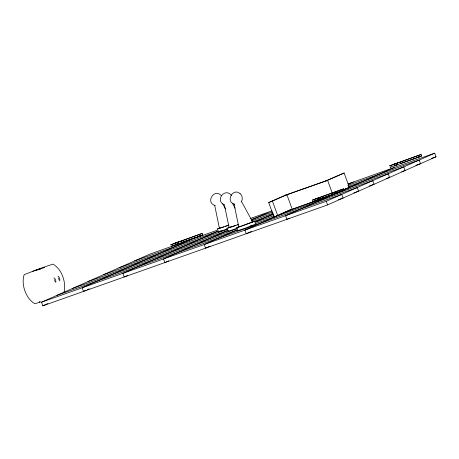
<?xml version="1.0" encoding="UTF-8"?>
<svg xmlns="http://www.w3.org/2000/svg" width="459" height="459" viewBox="0 0 459 459"><rect width="100%" height="100%" fill="white"/><g stroke="black" fill="none" stroke-linecap="round" stroke-linejoin="round"><path stroke-width="0.69" d="M63.939 292.544C66.486 282.761 61.994 269.158 52.934 264.114L40.088 268.452L24.172 274.66C20.873 284.282 25.87 298.809 34.895 303.743L40.725 301.89M37.592 269.903L37.77 269.508L32.572 271.412M39.675 301.683L39.491 302.079L39.973 301.867M241.176 201.88C243.058 199.384 242.455 195.568 240.068 193.612M41.218 268.475L36.02 270.385L36.393 270.558M44.661 267.448L39.463 269.353L39.858 269.536M214.669 205.248L219.408 228.312L219.827 228.106M218.719 231.778L218.163 232.053L227.664 228.88M228.41 231.107L227.853 231.382L237.355 228.209M234.05 203.911L238.789 226.976L239.214 226.769M241.377 201.254L252.651 221.949L236.483 227.813L239.3 226.614M238.101 230.441L237.544 230.711L245.835 227.985L255.95 223.969M313.055 201.49L312.705 201.662L344.147 190.301L343.619 188.85L340.228 190.055L335.546 191.828L336.08 193.279L344.147 190.301M348.025 183.898L434.725 153.174L436.05 156.8L327.583 204.915L42.819 305.826L41.488 302.2L149.955 254.085L217.979 229.982M342.437 190.605C320.124 200.669 296.175 206.619 274.012 217.084L268.704 202.58L285.234 195.247L327.594 180.33L344.124 172.997L349.431 187.501L343.711 190.037M268.704 202.58L286.909 194.742L327.594 180.33L332.901 194.834L331.214 195.339L332.901 194.834M202.189 233.436L170.748 244.796L202.189 233.436L202.723 234.888L200.141 236.035L171.282 246.248L172.349 245.777M192.55 238.491L182.82 242.054M190.634 239.667L82.172 287.782L83.498 291.408L86.08 290.266M42.819 305.826L47.983 303.537M218.404 230.98L122.851 273.369L124.177 276.995L127.407 275.561M87.371 289.692L89.31 288.831M228.094 230.315L163.536 258.951L164.861 262.577L168.734 260.861M251.337 220.004L271.998 210.836L250.654 218.398M237.785 229.643L204.215 244.538L205.54 248.164L210.061 246.156M255.221 221.909L273.294 213.894M274.012 217.084L275.285 216.516M279.101 214.829L289.904 210.033M277.179 215.799L244.894 230.12L246.225 233.746L251.389 231.456M279.112 214.944L291.379 209.499M348.197 184.3L353.361 182.005M335.546 191.828L336.837 191.254L312.177 200.216L343.619 188.85M421.092 154.482L389.651 165.848L421.092 154.482L421.626 155.934L419.038 157.081L390.179 167.3L391.252 166.824M333.98 193.905L322.981 197.818M411.453 159.537L400.455 163.45M333.733 194.22L338.765 191.988M343.797 189.756L345.684 188.919M339.809 191.65L285.578 215.701L286.904 219.333L289.486 218.186M344.33 189.642L394.04 167.592M41.488 302.2L326.257 201.289L434.725 153.174M229.517 227.44L230.384 227.073M316.446 200.29L318.701 199.424M178.821 243.551L174.908 244.951L176.164 244.423M219.918 227.951L217.101 229.15L228.605 225.162M230.166 227.062L226.792 228.479L238.669 224.428M219.872 231.29L221.536 230.63M313.778 201.191L316.108 200.279M395.067 165.469C390.833 167.179 401.264 163.347 396.731 164.861M319.372 199.304L320.646 198.787L319.257 199.229M344.124 172.997L325.907 180.835L327.594 180.33M346.31 188.683L349.431 187.501M228.978 225.099L225.392 226.419M237.137 224.933L238.296 224.497M176.709 244.217L177.277 244.01M395.612 165.269L396.18 165.056M318.827 199.51L316.492 200.325M177.644 243.769L178.631 243.413M235.318 225.598L229.098 227.641L224.359 204.576M242.415 225.931L254.957 221.112L251.159 222.248M319.074 199.183L321.879 198.185M412.016 159.336L414.276 158.539M421.626 155.934L413.553 158.912M193.119 238.29L195.379 237.492M202.723 234.888L194.65 237.865M134.458 260.959L218.49 231.181M251.165 219.603L272.508 212.041M347.87 185.333L419.228 160.048L420.553 163.674L415.888 165.326M118.961 267.832L227.67 229.311M251.681 220.802L273.019 213.24M348.381 186.538L403.731 166.921L405.062 170.547L401.728 171.729M431.38 158.458L436.05 156.8M103.47 274.706L228.18 230.516M252.192 222.007L273.53 214.445M344.887 189.154L346.889 188.448M347.555 188.213L388.239 173.795L389.565 177.421L386.231 178.603M334.542 193.704L336.24 193.107M87.973 281.579L237.36 228.639M254.699 222.5L274.04 215.644M288.045 210.681L372.742 180.668L374.068 184.294L369.403 185.947M72.482 288.453L237.205 230.079M255.21 223.699L357.245 187.542L358.577 191.168L353.906 192.82M56.985 295.326L341.754 194.415L343.08 198.041L338.409 199.694M223.86 226.901L219.408 228.312M177.828 243.809L178.74 243.499M250.62 225.708L252.221 225.151M241.641 226.121L238.846 227.01M181.557 242.404L182.349 242.151M251.125 222.357L252.651 221.949M285.234 195.247L286.909 194.742L292.222 209.247L290.541 209.752M231.502 195.5C225.254 187.152 214.737 200.072 223.923 204.628M221.45 195.769C214.198 187.622 205.053 202.671 215.248 205.615M234.629 204.278C225.117 201.96 232.65 187.203 240.103 193.641M58.786 279.33L59.113 279.921M54.856 281.074L55.183 281.665M232.369 203.176L235.1 208.191M222.678 203.842L225.409 208.862M418.51 155.63L419.038 157.081M399.898 162.228L400.426 163.674M341.037 189.997L341.565 191.449M326.257 201.289L327.583 204.915M322.425 196.59L322.952 198.041M272.445 201.162L277.752 215.667M199.608 234.583L200.141 236.035M180.995 241.176L181.529 242.627M58.293 277.97L58.505 278.665M54.363 279.715L54.581 280.409M53.846 277.953A2.484 0.907 70.5 0 1 55.413 279.611A2.484 0.907 70.5 0 1 55.74 282.44M58.018 276.192A2.484 0.907 70.5 0 1 59.561 278.481A2.484 0.907 70.5 0 1 59.481 280.874M174.489 243.425L178.689 241.922L174.489 243.425M315.918 198.839L320.118 197.336L315.918 198.839M393.392 164.471L397.592 162.968L393.392 164.471"/></g></svg>
